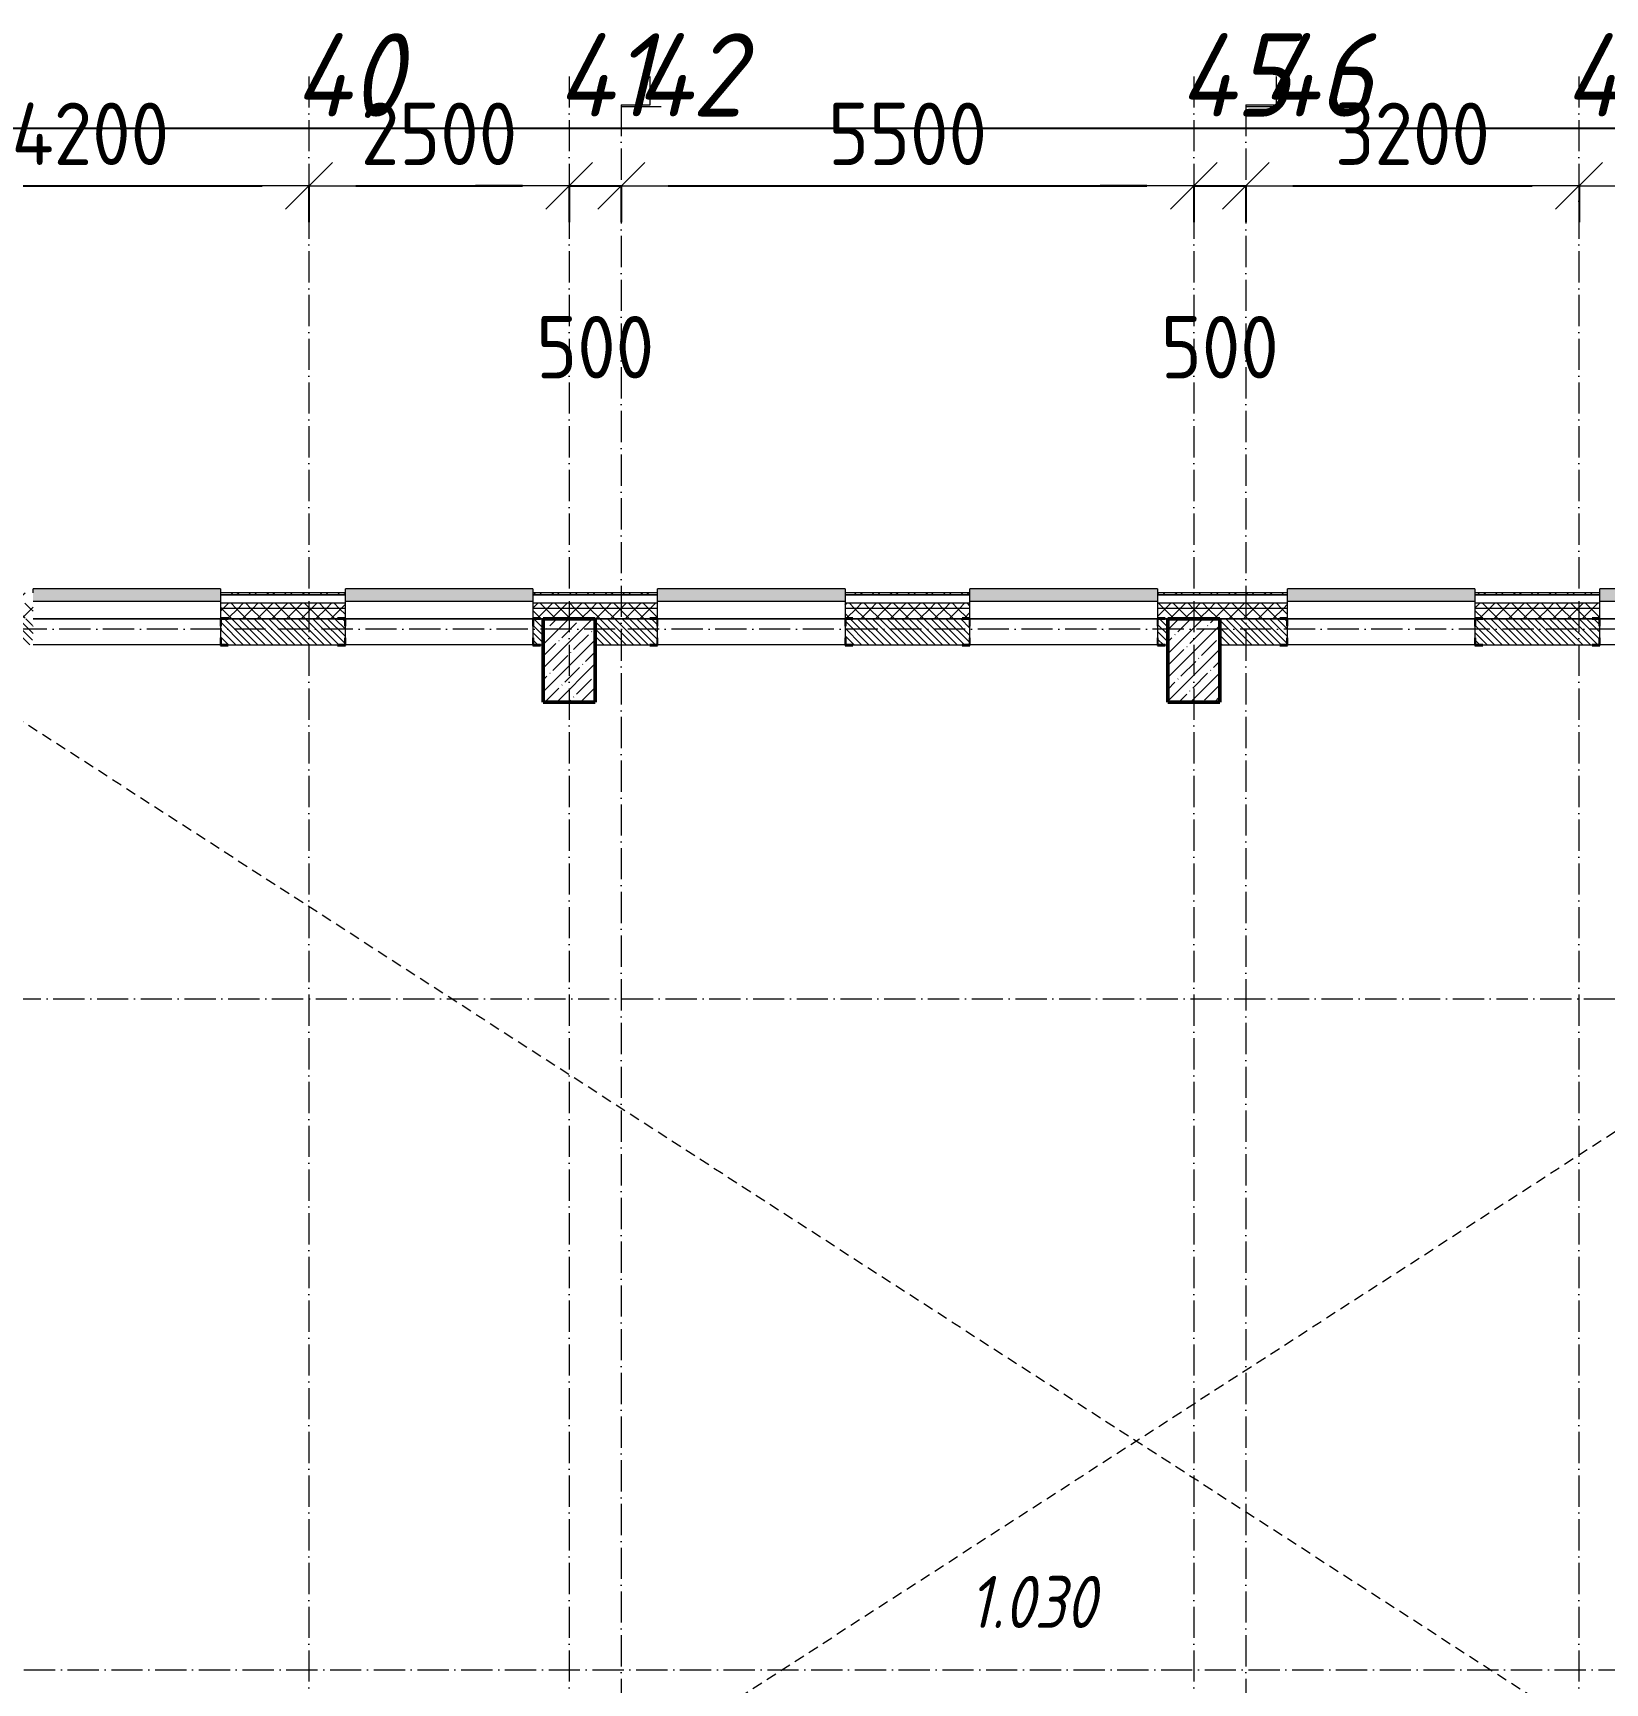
# Model space of a CAD drawing. Header units: millimetres. Extents: x 2294 to 908349, y -83289 to 219220.
# Drawn here: x 59413 to 74513, y 81481 to 97335 of the extents above; entities that cross this region are included whole.
import ezdxf

# ---------------------------------------------------------------- set-up
doc = ezdxf.new("R2010")
doc.units = ezdxf.units.MM
doc.linetypes.add('200_ШТРИХ_ш1п0_6_', pattern=[160, 100, -60])
doc.linetypes.add('50_200_ШТРИХ_1Т_ш5_п1_п1_', pattern=[700, 500, -100, 0, -100])
for name, color, linetype, lineweight in [('A-____-____-DIMS', 7, 'Continuous', 9), ('A-DETL-____-OTLN-3', 7, '200_ШТРИХ_ш1п0_6_', 9), ('A-GENM-____-MCUT', 7, 'Continuous', 25), ('A-GENM-____-OTLN-1', 7, 'Continuous', 25), ('A-GLAZ-____-OTLN', 7, 'Continuous', 9), ('A-WALL-____-MCUT', 7, 'Continuous', 13), ('A-WALL-____-MCUT-1', 7, 'Continuous', 9), ('A-WALL-____-OTLN', 7, 'Continuous', 9), ('A-WALL-____-PATT-1', 7, 'Continuous', 9), ('A-WALL-FNSH-MCUT-1', 7, 'Continuous', 9), ('S-COLS-____-MCUT', 7, 'Continuous', 50), ('S-COLS-____-OTLN', 7, 'Continuous', 9), ('S-GRID-____-IDEN', 7, 'Continuous', 9), ('S-GRID-____-OTLN', 7, 'Continuous', 9), ('S-GRID-____-OTLN-1', 7, '50_200_ШТРИХ_1Т_ш5_п1_п1_', 9), ('Марки помещений', 7, 'Continuous', 9)]:
    doc.layers.add(name, color=color, linetype=linetype, lineweight=lineweight)
doc.layers.add('A-GLAZ-____-OTLN-1', color=7, linetype='Continuous', lineweight=9, true_color=0xc0c0c0)
doc.styles.add('ISOCPEUR_I_2', font='isocpeui.ttf', dxfattribs={"width": 0.85, "height": 2.3})
doc.styles.add('ISOCPEUR_I_9', font='isocpeui.ttf', dxfattribs={"width": 0.9, "height": 250})
doc.styles.add('СПДС', font='isocpeur.ttf', dxfattribs={"width": 0.9})
doc.dimstyles.new('Размера А3', dxfattribs={"dimtxt": 800, "dimasz": 450, "dimexe": 350, "dimexo": 100, "dimgap": 200, "dimtad": 1, "dimdec": 0, "dimrnd": 10, "dimzin": 0, "dimdsep": 46, "dimtxsty": 'СПДС', "dimblk": 'ARROWHEAD_6', "dimcen": 1, "dimclrd": 5, "dimclre": 5, "dimclrt": 5, "dimazin": 0, "dimtfac": 1, "dimtdec": 0, "dimtmove": 2, "dimatfit": 3, "dimfxl": 1, "dimtolj": 1, "dimtzin": 0, "dimarcsym": 0})
pattern_1 = [(45, (7562.79, 6025.28), (-70.71068, 70.71068), []), (135, (7562.79, 6025.28), (-70.71068, -70.71068), [])]
pattern_2 = [(135, (7562.787, 6025.276), (-35.35534, -35.35534), [])]

# ---------------------------------------------------------------- blocks, each defined once
blk = doc.blocks.new('BSC_Колонна _Прямоугольная - 500х800-25984400-АР1_План отверстий 2 этажа в осях 1-64_Ю-ЯЯ')
at = {"layer": 'S-COLS-____-OTLN'}
h = blk.add_hatch(dxfattribs=at)
h.set_pattern_fill('FP_91', color=256, style=0, pattern_type=2)
h.set_pattern_definition([(225, (57000, 85281.04), (114.04925, -114.04925), []), (225, (56885.95, 85281.04), (114.04925, -114.04925), [201.613, -40.323, 3.353, -36.97])])
h.paths.add_polyline_path([(250, 400), (-250, 400), (-250, -400), (250, -400)], flags=0)
at = {"layer": 'S-COLS-____-MCUT'}
for p, q in [((250, 400), (-250, 400)), ((-250, 400), (-250, -400)), ((250, -400), (250, 400)), ((-250, -400), (250, -400))]:
    blk.add_line(p, q, dxfattribs=at)
blk = doc.blocks.new('BSC_Колонна _Прямоугольная - 500х800-V79-АР1_План отверстий 2 этажа в осях 1-64_Ю-ЯЯ')
at = {"layer": 'S-COLS-____-OTLN'}
h = blk.add_hatch(dxfattribs=at)
h.set_pattern_fill('FP_92', color=256, style=0, pattern_type=2)
h.set_pattern_definition([(225, (63000, 85281.04), (114.04925, -114.04925), []), (225, (62885.95, 85281.04), (114.04925, -114.04925), [201.613, -40.323, 3.353, -36.97])])
h.paths.add_polyline_path([(250, 400), (-250, 400), (-250, -400), (250, -400)], flags=0)
at = {"layer": 'S-COLS-____-MCUT'}
for p, q in [((250, 400), (-250, 400)), ((-250, 400), (-250, -400)), ((250, -400), (250, 400)), ((-250, -400), (250, -400))]:
    blk.add_line(p, q, dxfattribs=at)
blk = doc.blocks.new('Фахверк_СКБ_Уголок - 250_2700-27497298-АР1_План отверстий 2 этажа в осях 1-64_Ю-ЯЯ')
at = {"layer": 'A-GENM-____-MCUT'}
for p, q in [((200, 181), (125, 181)), ((125, 181), (125, 106)), ((131, 106), (131, 175)), ((131, 175), (200, 175)), ((200, 175), (200, 181)), ((125, 106), (131, 106)), ((131, -6), (125, -6)), ((125, -6), (125, -81)), ((125, -81), (200, -81)), ((131, -75), (131, -6)), ((200, -75), (131, -75)), ((200, -81), (200, -75))]:
    blk.add_line(p, q, dxfattribs=at)
blk = doc.blocks.new('Фахверк_СКБ_Уголок - 250_2700_1-27501432-АР1_План отверстий 2 этажа в осях 1-64_Ю-ЯЯ')
at = {"layer": 'A-GENM-____-MCUT'}
for p, q in [((200, 181), (125, 181)), ((125, 181), (125, 106)), ((131, 106), (131, 175)), ((131, 175), (200, 175)), ((200, 175), (200, 181)), ((125, 106), (131, 106)), ((131, -6), (125, -6)), ((125, -6), (125, -81)), ((125, -81), (200, -81)), ((131, -75), (131, -6)), ((200, -75), (131, -75)), ((200, -81), (200, -75))]:
    blk.add_line(p, q, dxfattribs=at)
blk = doc.blocks.new('Отлив_СКБ - Отлив витража_120_НВФ-31885689-АР1_План отверстий 2 этажа в осях 1-64_Ю-ЯЯ')
at = {"layer": 'A-GLAZ-____-OTLN-1'}
for points in [[(1800, 2), (1800, 120), (0, 120), (0, 2), (737, 2)], [(1800, 0), (1800, 2), (0, 2), (0, 0), (737, 0)]]:
    blk.add_hatch(color=256, dxfattribs=at).paths.add_polyline_path(points, flags=0)
at = {"layer": 'A-GLAZ-____-OTLN'}
for p, q in [((0, 83), (0, 120)), ((1800, 120), (0, 120)), ((0, 2), (1800, 2)), ((1800, 120), (1800, 83)), ((1800, 0), (0, 0))]:
    blk.add_line(p, q, dxfattribs=at)
blk = doc.blocks.new('2floor')
at = {"layer": 'A-WALL-____-PATT-1'}
h = blk.add_hatch(dxfattribs=at)
h.set_pattern_fill('FP_3', color=256, style=0, pattern_type=2)
h.set_pattern_definition([(45, (7562.79, 6025.28), (-85.53659, 85.53659), []), (45, (7619.81, 6025.28), (-85.53659, 85.53659), [])])
h.paths.add_polyline_path([(82278, 91936), (82278, 91956), (79263, 91956), (79263, 91936), (81783, 91936)], flags=0)
h.paths.add_polyline_path([(77463, 91936), (77463, 91956), (76263, 91956), (76263, 91936)], flags=0)
h.paths.add_polyline_path([(74463, 91936), (74463, 91956), (73263, 91956), (73263, 91936)], flags=0)
h.paths.add_polyline_path([(71463, 91936), (71463, 91956), (70213, 91956), (70213, 91936), (71178, 91936)], flags=0)
h.paths.add_polyline_path([(68413, 91936), (68413, 91956), (67213, 91956), (67213, 91936), (67643, 91936)], flags=0)
h.paths.add_polyline_path([(64991, 91936), (65413, 91936), (65413, 91956), (64213, 91956), (64213, 91936)], flags=0)
h.paths.add_polyline_path([(59413, 91936), (59413, 91956), (57748, 91956), (57748, 91936), (58805, 91936)], flags=0)
h.paths.add_polyline_path([(62413, 91936), (62413, 91956), (61213, 91956), (61213, 91936)], flags=0)
h = blk.add_hatch(dxfattribs=at)
h.set_pattern_fill('FP_1', color=256, style=0, pattern_type=2)
h.set_pattern_definition(pattern_1)
h.paths.add_polyline_path([(108913, 91806), (108963, 91806), (108963, 91856), (102063, 91856), (102063, 91806), (106528, 91806)], flags=0)
h.paths.add_polyline_path([(96806, 91806), (97513, 91806), (97513, 91856), (96313, 91856), (96313, 91806)], flags=0)
h.paths.add_polyline_path([(99313, 91806), (101063, 91806), (101063, 91856), (99313, 91856)], flags=0)
h.paths.add_polyline_path([(94513, 91806), (94513, 91856), (93388, 91856), (93388, 91806), (94155, 91806)], flags=0)
h.paths.add_polyline_path([(91588, 91806), (91588, 91856), (90463, 91856), (90463, 91806), (91504, 91806)], flags=0)
h.paths.add_polyline_path([(84613, 91806), (85813, 91806), (85813, 91856), (84613, 91856)], flags=0)
h.paths.add_polyline_path([(82813, 91806), (82813, 91856), (79263, 91856), (79263, 91806), (81783, 91806)], flags=0)
h.paths.add_polyline_path([(77463, 91806), (77463, 91856), (76263, 91856), (76263, 91806)], flags=0)
h.paths.add_polyline_path([(74463, 91806), (74463, 91856), (73263, 91856), (73263, 91806)], flags=0)
h.paths.add_polyline_path([(71463, 91806), (71463, 91856), (70213, 91856), (70213, 91806), (71178, 91806)], flags=0)
h.paths.add_polyline_path([(67643, 91806), (68413, 91806), (68413, 91856), (67213, 91856), (67213, 91806)], flags=0)
h.paths.add_polyline_path([(65413, 91806), (65413, 91856), (64213, 91856), (64213, 91806), (64991, 91806)], flags=0)
h.paths.add_polyline_path([(62413, 91806), (62413, 91856), (61213, 91856), (61213, 91806)], flags=0)
h.paths.add_polyline_path([(58805, 91806), (59413, 91806), (59413, 91856), (57763, 91856), (57763, 91806), (57921, 91806)], flags=0)
h = blk.add_hatch(dxfattribs=at)
h.set_pattern_fill('FP_1', color=256, style=0, pattern_type=2)
h.set_pattern_definition(pattern_1)
h.paths.add_polyline_path([(108813, 91706), (108913, 91706), (108913, 91806), (102063, 91806), (102063, 91706), (106528, 91706)], flags=0)
h.paths.add_polyline_path([(100563, 91706), (101063, 91706), (101063, 91806), (99313, 91806), (99313, 91712), (99388, 91712), (99388, 91706), (99458, 91706)], flags=0)
h.paths.add_polyline_path([(96806, 91706), (97438, 91706), (97438, 91712), (97513, 91712), (97513, 91806), (96313, 91806), (96313, 91706)], flags=0)
h.paths.add_polyline_path([(94155, 91706), (94438, 91706), (94438, 91712), (94513, 91712), (94513, 91806), (93388, 91806), (93388, 91712), (93463, 91712), (93463, 91706)], flags=0)
h.paths.add_polyline_path([(91504, 91706), (91513, 91706), (91513, 91712), (91588, 91712), (91588, 91806), (90463, 91806), (90463, 91706), (90963, 91706)], flags=0)
h.paths.add_polyline_path([(85063, 91706), (85738, 91706), (85738, 91712), (85813, 91712), (85813, 91806), (84613, 91806), (84613, 91712), (84688, 91712), (84688, 91706)], flags=0)
h.paths.add_polyline_path([(82813, 91706), (82813, 91806), (79263, 91806), (79263, 91712), (79338, 91712), (79338, 91706), (82313, 91706)], flags=0)
h.paths.add_polyline_path([(76263, 91706), (77388, 91706), (77388, 91712), (77463, 91712), (77463, 91806), (76263, 91806)], flags=0)
h.paths.add_polyline_path([(73338, 91706), (74388, 91706), (74388, 91712), (74463, 91712), (74463, 91806), (73263, 91806), (73263, 91712), (73338, 91712)], flags=0)
h.paths.add_polyline_path([(71388, 91706), (71388, 91712), (71463, 91712), (71463, 91806), (70213, 91806), (70213, 91712), (70288, 91712), (70288, 91706), (71178, 91706)], flags=0)
h.paths.add_polyline_path([(68338, 91706), (68338, 91712), (68413, 91712), (68413, 91806), (67213, 91806), (67213, 91712), (67288, 91712), (67288, 91706), (67643, 91706)], flags=0)
h.paths.add_polyline_path([(65338, 91706), (65338, 91712), (65413, 91712), (65413, 91806), (64213, 91806), (64213, 91712), (64288, 91712), (64288, 91706), (64991, 91706)], flags=0)
h.paths.add_polyline_path([(61288, 91706), (62338, 91706), (62338, 91712), (62413, 91712), (62413, 91806), (61213, 91806), (61213, 91712), (61288, 91712)], flags=0)
h.paths.add_polyline_path([(59338, 91706), (59338, 91712), (59413, 91712), (59413, 91806), (57763, 91806), (57763, 91706), (58805, 91706)], flags=0)
h = blk.add_hatch(dxfattribs=at)
h.set_pattern_fill('FP_6', color=256, style=0, pattern_type=2)
h.set_pattern_definition(pattern_2)
h.paths.add_polyline_path([(61219, 91456), (62407, 91456), (62407, 91525), (62413, 91525), (62413, 91637), (62407, 91637), (62407, 91706), (61219, 91706), (61219, 91637), (61213, 91637), (61213, 91525), (61219, 91525), (61219, 91458)], flags=0)
h.paths.add_polyline_path([(64313, 91456), (64313, 91706), (64219, 91706), (64219, 91637), (64213, 91637), (64213, 91525), (64219, 91525), (64219, 91456), (64288, 91456)], flags=0)
h.paths.add_polyline_path([(59338, 91456), (59407, 91456), (59407, 91525), (59413, 91525), (59413, 91637), (59407, 91637), (59407, 91706), (58563, 91706), (58563, 91456), (58805, 91456)], flags=0)
h = blk.add_hatch(dxfattribs=at)
h.set_pattern_fill('FP_6', color=256, style=0, pattern_type=2)
h.set_pattern_definition(pattern_2)
h.paths.add_polyline_path([(67643, 91456), (68407, 91456), (68407, 91525), (68413, 91525), (68413, 91637), (68407, 91637), (68407, 91706), (67219, 91706), (67219, 91637), (67213, 91637), (67213, 91525), (67219, 91525), (67219, 91456), (67288, 91456)], flags=0)
h.paths.add_polyline_path([(70219, 91456), (70313, 91456), (70313, 91706), (70219, 91706), (70219, 91637), (70213, 91637), (70213, 91525), (70219, 91525)], flags=0)
h.paths.add_polyline_path([(65407, 91456), (65407, 91525), (65413, 91525), (65413, 91637), (65407, 91637), (65407, 91706), (64813, 91706), (64813, 91456), (65338, 91456)], flags=0)
h = blk.add_hatch(dxfattribs=at)
h.set_pattern_fill('FP_6', color=256, style=0, pattern_type=2)
h.set_pattern_definition(pattern_2)
h.paths.add_polyline_path([(74388, 91456), (74457, 91456), (74457, 91525), (74463, 91525), (74463, 91637), (74457, 91637), (74457, 91706), (73269, 91706), (73269, 91637), (73263, 91637), (73263, 91525), (73269, 91525), (73269, 91456), (73338, 91456)], flags=0)
h.paths.add_polyline_path([(71178, 91456), (71457, 91456), (71457, 91525), (71463, 91525), (71463, 91637), (71457, 91637), (71457, 91706), (70813, 91706), (70813, 91456)], flags=0)
at = {"layer": 'A-DETL-____-OTLN-3'}
for p, q in [((58563, 91206), (81463, 76406)), ((81463, 91206), (58563, 76406))]:
    blk.add_line(p, q, dxfattribs=at)
at = {"layer": 'A-WALL-____-MCUT'}
for p, q in [((61213, 91936), (61213, 91712)), ((62413, 91936), (61213, 91936)), ((61213, 91936), (62413, 91936)), ((62413, 91712), (62413, 91936)), ((64213, 91936), (64213, 91712)), ((65413, 91936), (64213, 91936)), ((64213, 91936), (65413, 91936)), ((65413, 91712), (65413, 91936)), ((67213, 91936), (67213, 91712)), ((68413, 91936), (67213, 91936)), ((67213, 91936), (68413, 91936)), ((68413, 91712), (68413, 91936)), ((70213, 91936), (70213, 91712)), ((71463, 91936), (70213, 91936)), ((70213, 91936), (71463, 91936)), ((71463, 91712), (71463, 91936)), ((73263, 91936), (73263, 91712)), ((74463, 91936), (73263, 91936)), ((73263, 91936), (74463, 91936)), ((74463, 91712), (74463, 91936)), ((61213, 91637), (61213, 91525)), ((62413, 91525), (62413, 91637)), ((64213, 91637), (64213, 91525)), ((64813, 91706), (65338, 91706)), ((65338, 91706), (64813, 91706)), ((65413, 91525), (65413, 91637)), ((67213, 91637), (67213, 91525)), ((67288, 91706), (68338, 91706)), ((68338, 91706), (67288, 91706)), ((68413, 91525), (68413, 91637)), ((70213, 91637), (70213, 91525)), ((70288, 91706), (70313, 91706)), ((70313, 91706), (70288, 91706)), ((70813, 91706), (71388, 91706)), ((71388, 91706), (70813, 91706)), ((71463, 91525), (71463, 91637)), ((73263, 91637), (73263, 91525)), ((73338, 91706), (74388, 91706)), ((74388, 91706), (73338, 91706)), ((74463, 91525), (74463, 91637)), ((61288, 91456), (62338, 91456)), ((64288, 91456), (64313, 91456)), ((64813, 91456), (65338, 91456)), ((67288, 91456), (68338, 91456)), ((70288, 91456), (70313, 91456)), ((70813, 91456), (71388, 91456)), ((73338, 91456), (74388, 91456))]:
    blk.add_line(p, q, dxfattribs=at)
at = {"layer": 'A-WALL-____-MCUT-1'}
for p, q in [((62413, 91856), (61213, 91856)), ((62413, 91806), (61213, 91806)), ((65413, 91856), (64213, 91856)), ((65413, 91806), (64213, 91806)), ((68413, 91856), (67213, 91856)), ((68413, 91806), (67213, 91806)), ((71463, 91856), (70213, 91856)), ((71463, 91806), (70213, 91806)), ((74463, 91856), (73263, 91856)), ((74463, 91806), (73263, 91806)), ((61288, 91706), (62338, 91706)), ((62338, 91706), (61288, 91706)), ((64288, 91706), (64313, 91706)), ((64313, 91706), (64288, 91706))]:
    blk.add_line(p, q, dxfattribs=at)
at = {"layer": 'A-WALL-____-OTLN'}
for p, q in [((61213, 91706), (59413, 91706)), ((59413, 91706), (61213, 91706)), ((64213, 91706), (62413, 91706)), ((62413, 91706), (64213, 91706)), ((67213, 91706), (65413, 91706)), ((65413, 91706), (67213, 91706)), ((70213, 91706), (68413, 91706)), ((68413, 91706), (70213, 91706)), ((73263, 91706), (71463, 91706)), ((71463, 91706), (73263, 91706)), ((76263, 91706), (74463, 91706)), ((74463, 91706), (76263, 91706)), ((61213, 91456), (59413, 91456)), ((64213, 91456), (62413, 91456)), ((67213, 91456), (65413, 91456)), ((70213, 91456), (68413, 91456)), ((73263, 91456), (71463, 91456)), ((76263, 91456), (74463, 91456))]:
    blk.add_line(p, q, dxfattribs=at)
at = {"layer": 'A-WALL-FNSH-MCUT-1'}
for p, q in [((62413, 91956), (61213, 91956)), ((61213, 91956), (61213, 91936)), ((62413, 91936), (62413, 91956)), ((65413, 91956), (64213, 91956)), ((64213, 91956), (64213, 91936)), ((65413, 91936), (65413, 91956)), ((68413, 91956), (67213, 91956)), ((67213, 91956), (67213, 91936)), ((68413, 91936), (68413, 91956)), ((71463, 91956), (70213, 91956)), ((70213, 91956), (70213, 91936)), ((71463, 91936), (71463, 91956)), ((74463, 91956), (73263, 91956)), ((73263, 91956), (73263, 91936)), ((74463, 91936), (74463, 91956))]:
    blk.add_line(p, q, dxfattribs=at)
at = {"layer": 'A-GENM-____-OTLN-1'}
for name, p in [('Фахверк_СКБ_Уголок - 250_2700-27497298-АР1_План отверстий 2 этажа в осях 1-64_Ю-ЯЯ', (61088, 91531)), ('Фахверк_СКБ_Уголок - 250_2700_1-27501432-АР1_План отверстий 2 этажа в осях 1-64_Ю-ЯЯ', (64088, 91531)), ('Фахверк_СКБ_Уголок - 250_2700-27497298-АР1_План отверстий 2 этажа в осях 1-64_Ю-ЯЯ', (67088, 91531)), ('Фахверк_СКБ_Уголок - 250_2700_1-27501432-АР1_План отверстий 2 этажа в осях 1-64_Ю-ЯЯ', (70088, 91531)), ('Фахверк_СКБ_Уголок - 250_2700-27497298-АР1_План отверстий 2 этажа в осях 1-64_Ю-ЯЯ', (73138, 91531))]:
    blk.add_blockref(name, p, dxfattribs=at)
at = {"layer": 'A-GENM-____-OTLN-1', "rotation": 180}
for p in [(62538, 91631), (65538, 91631), (68538, 91631), (71588, 91631), (74588, 91631)]:
    blk.add_blockref('Фахверк_СКБ_Уголок - 250_2700-27497298-АР1_План отверстий 2 этажа в осях 1-64_Ю-ЯЯ', p, dxfattribs=at)
at = {"layer": 'A-GLAZ-____-OTLN'}
for p in [(59413, 91873), (62413, 91873), (65413, 91873), (68413, 91873), (71463, 91873), (74463, 91873)]:
    blk.add_blockref('Отлив_СКБ - Отлив витража_120_НВФ-31885689-АР1_План отверстий 2 этажа в осях 1-64_Ю-ЯЯ', p, dxfattribs=at)
at = {"layer": 'S-COLS-____-OTLN', "rotation": 180}
for name, p in [('BSC_Колонна _Прямоугольная - 500х800-25984400-АР1_План отверстий 2 этажа в осях 1-64_Ю-ЯЯ', (64563, 91306)), ('BSC_Колонна _Прямоугольная - 500х800-V79-АР1_План отверстий 2 этажа в осях 1-64_Ю-ЯЯ', (70563, 91306))]:
    blk.add_blockref(name, p, dxfattribs=at)
at = {"layer": 'Марки помещений', "insert": (68402, 82510), "char_height": 500, "width": 737.55, "attachment_point": 1, "style": 'ISOCPEUR_I_2'}
blk.add_mtext('1.030', dxfattribs=at)
blk = doc.blocks.new('ARROWHEAD_6')
at = {"color": 0, "linetype": 'Continuous'}
for p, q in [((-0.5, -0.5), (0.5, 0.5)), ((0, 0), (-1, 0))]:
    blk.add_line(p, q, dxfattribs=at)
blk = doc.blocks.new('*D2663')
at = {"layer": 'A-____-____-DIMS', "color": 0, "lineweight": -2, "transparency": 16777216}
for p, q in [((215884, 95872), (215884, 95516)), ((216334, 95866), (219634, 95866)), ((220084, 95872), (220084, 95516))]:
    blk.add_line(p, q, dxfattribs=at)
at = {"layer": 'Defpoints', "color": 0, "transparency": 16777216}
for p in [(215884, 95972), (220084, 95972), (220084, 95866)]:
    blk.add_point(p, dxfattribs=at)
at = {"layer": 'A-____-____-DIMS', "color": 0, "lineweight": -2, "transparency": 16777216, "xscale": 450, "yscale": 450, "zscale": 450, "rotation": 180}
blk.add_blockref('ARROWHEAD_6', (215884, 95866), dxfattribs=at)
at = {"layer": 'A-____-____-DIMS', "color": 0, "lineweight": -2, "transparency": 16777216, "xscale": 450, "yscale": 450, "zscale": 450}
blk.add_blockref('ARROWHEAD_6', (220084, 95866), dxfattribs=at)
at = {"layer": 'A-____-____-DIMS', "color": 0, "transparency": 16777216, "insert": (217984, 96366), "char_height": 600, "attachment_point": 5, "style": 'СПДС'}
blk.add_mtext('\\A1;4200', dxfattribs=at)
blk = doc.blocks.new('*D2664')
at = {"layer": 'A-____-____-DIMS', "color": 0, "lineweight": -2, "transparency": 16777216}
for p, q in [((220084, 95872), (220084, 95516)), ((220534, 95866), (222134, 95866)), ((222584, 95872), (222584, 95516))]:
    blk.add_line(p, q, dxfattribs=at)
at = {"layer": 'Defpoints', "color": 0, "transparency": 16777216}
for p in [(220084, 95972), (222584, 95972), (222584, 95866)]:
    blk.add_point(p, dxfattribs=at)
at = {"layer": 'A-____-____-DIMS', "color": 0, "lineweight": -2, "transparency": 16777216, "xscale": 450, "yscale": 450, "zscale": 450, "rotation": 180}
blk.add_blockref('ARROWHEAD_6', (220084, 95866), dxfattribs=at)
at = {"layer": 'A-____-____-DIMS', "color": 0, "lineweight": -2, "transparency": 16777216, "xscale": 450, "yscale": 450, "zscale": 450}
blk.add_blockref('ARROWHEAD_6', (222584, 95866), dxfattribs=at)
at = {"layer": 'A-____-____-DIMS', "color": 0, "transparency": 16777216, "insert": (221334, 96366), "char_height": 600, "attachment_point": 5, "style": 'СПДС'}
blk.add_mtext('\\A1;2500', dxfattribs=at)
blk = doc.blocks.new('*D2665')
at = {"layer": 'A-____-____-DIMS', "color": 0, "lineweight": -2, "transparency": 16777216}
for p, q in [((222134, 95866), (221684, 95866)), ((222584, 95872), (222584, 95516)), ((222584, 95866), (223084, 95866)), ((223084, 95872), (223084, 95516)), ((223534, 95866), (223984, 95866))]:
    blk.add_line(p, q, dxfattribs=at)
at = {"layer": 'Defpoints', "color": 0, "transparency": 16777216}
for p in [(222584, 95972), (223084, 95972), (223084, 95866)]:
    blk.add_point(p, dxfattribs=at)
at = {"layer": 'A-____-____-DIMS', "color": 0, "lineweight": -2, "transparency": 16777216, "xscale": 450, "yscale": 450, "zscale": 450}
blk.add_blockref('ARROWHEAD_6', (222584, 95866), dxfattribs=at)
at = {"layer": 'A-____-____-DIMS', "color": 0, "lineweight": -2, "transparency": 16777216, "xscale": 450, "yscale": 450, "zscale": 450, "rotation": 180}
blk.add_blockref('ARROWHEAD_6', (223084, 95866), dxfattribs=at)
at = {"layer": 'A-____-____-DIMS', "color": 0, "transparency": 16777216, "insert": (222834, 94316), "char_height": 600, "attachment_point": 5, "style": 'СПДС'}
blk.add_mtext('\\A1;500', dxfattribs=at)
blk = doc.blocks.new('*D2666')
at = {"layer": 'A-____-____-DIMS', "color": 0, "lineweight": -2, "transparency": 16777216}
for p, q in [((223084, 95872), (223084, 95516)), ((223534, 95866), (228134, 95866)), ((228584, 95872), (228584, 95516))]:
    blk.add_line(p, q, dxfattribs=at)
at = {"layer": 'Defpoints', "color": 0, "transparency": 16777216}
for p in [(223084, 95972), (228584, 95972), (228584, 95866)]:
    blk.add_point(p, dxfattribs=at)
at = {"layer": 'A-____-____-DIMS', "color": 0, "lineweight": -2, "transparency": 16777216, "xscale": 450, "yscale": 450, "zscale": 450, "rotation": 180}
blk.add_blockref('ARROWHEAD_6', (223084, 95866), dxfattribs=at)
at = {"layer": 'A-____-____-DIMS', "color": 0, "lineweight": -2, "transparency": 16777216, "xscale": 450, "yscale": 450, "zscale": 450}
blk.add_blockref('ARROWHEAD_6', (228584, 95866), dxfattribs=at)
at = {"layer": 'A-____-____-DIMS', "color": 0, "transparency": 16777216, "insert": (225834, 96366), "char_height": 600, "attachment_point": 5, "style": 'СПДС'}
blk.add_mtext('\\A1;5500', dxfattribs=at)
blk = doc.blocks.new('*D2667')
at = {"layer": 'A-____-____-DIMS', "color": 0, "lineweight": -2, "transparency": 16777216}
for p, q in [((228134, 95866), (227684, 95866)), ((228584, 95872), (228584, 95516)), ((228584, 95866), (229084, 95866)), ((229084, 95872), (229084, 95516)), ((229534, 95866), (229984, 95866))]:
    blk.add_line(p, q, dxfattribs=at)
at = {"layer": 'Defpoints', "color": 0, "transparency": 16777216}
for p in [(228584, 95972), (229084, 95972), (229084, 95866)]:
    blk.add_point(p, dxfattribs=at)
at = {"layer": 'A-____-____-DIMS', "color": 0, "lineweight": -2, "transparency": 16777216, "xscale": 450, "yscale": 450, "zscale": 450}
blk.add_blockref('ARROWHEAD_6', (228584, 95866), dxfattribs=at)
at = {"layer": 'A-____-____-DIMS', "color": 0, "lineweight": -2, "transparency": 16777216, "xscale": 450, "yscale": 450, "zscale": 450, "rotation": 180}
blk.add_blockref('ARROWHEAD_6', (229084, 95866), dxfattribs=at)
at = {"layer": 'A-____-____-DIMS', "color": 0, "transparency": 16777216, "insert": (228834, 94316), "char_height": 600, "attachment_point": 5, "style": 'СПДС'}
blk.add_mtext('\\A1;500', dxfattribs=at)
blk = doc.blocks.new('*D2668')
at = {"layer": 'A-____-____-DIMS', "color": 0, "lineweight": -2, "transparency": 16777216}
for p, q in [((229084, 95872), (229084, 95516)), ((229534, 95866), (231834, 95866)), ((232284, 95872), (232284, 95516))]:
    blk.add_line(p, q, dxfattribs=at)
at = {"layer": 'Defpoints', "color": 0, "transparency": 16777216}
for p in [(229084, 95972), (232284, 95972), (232284, 95866)]:
    blk.add_point(p, dxfattribs=at)
at = {"layer": 'A-____-____-DIMS', "color": 0, "lineweight": -2, "transparency": 16777216, "xscale": 450, "yscale": 450, "zscale": 450, "rotation": 180}
blk.add_blockref('ARROWHEAD_6', (229084, 95866), dxfattribs=at)
at = {"layer": 'A-____-____-DIMS', "color": 0, "lineweight": -2, "transparency": 16777216, "xscale": 450, "yscale": 450, "zscale": 450}
blk.add_blockref('ARROWHEAD_6', (232284, 95866), dxfattribs=at)
at = {"layer": 'A-____-____-DIMS', "color": 0, "transparency": 16777216, "insert": (230684, 96366), "char_height": 600, "attachment_point": 5, "style": 'СПДС'}
blk.add_mtext('\\A1;3200', dxfattribs=at)
blk = doc.blocks.new('*D2669')
at = {"layer": 'A-____-____-DIMS', "color": 0, "lineweight": -2, "transparency": 16777216}
for p, q in [((232284, 95872), (232284, 95516)), ((232734, 95866), (234084, 95866)), ((234534, 95872), (234534, 95516))]:
    blk.add_line(p, q, dxfattribs=at)
at = {"layer": 'Defpoints', "color": 0, "transparency": 16777216}
for p in [(232284, 95972), (234534, 95972), (234534, 95866)]:
    blk.add_point(p, dxfattribs=at)
at = {"layer": 'A-____-____-DIMS', "color": 0, "lineweight": -2, "transparency": 16777216, "xscale": 450, "yscale": 450, "zscale": 450, "rotation": 180}
blk.add_blockref('ARROWHEAD_6', (232284, 95866), dxfattribs=at)
at = {"layer": 'A-____-____-DIMS', "color": 0, "lineweight": -2, "transparency": 16777216, "xscale": 450, "yscale": 450, "zscale": 450}
blk.add_blockref('ARROWHEAD_6', (234534, 95866), dxfattribs=at)
at = {"layer": 'A-____-____-DIMS', "color": 0, "transparency": 16777216, "insert": (233409, 96366), "char_height": 600, "attachment_point": 5, "style": 'СПДС'}
blk.add_mtext('\\A1;2250', dxfattribs=at)
blk = doc.blocks.new('*D2679')
at = {"layer": 'A-____-____-DIMS', "color": 0, "lineweight": -2, "transparency": 16777216}
for p, q in [((163234, 96424), (163234, 96068)), ((163684, 96418), (213680, 96418)), ((266284, 96418), (216132, 96418)), ((266734, 96424), (266734, 96068))]:
    blk.add_line(p, q, dxfattribs=at)
at = {"layer": 'Defpoints', "color": 0, "transparency": 16777216}
for p in [(163234, 96524), (266734, 96524), (266734, 96418)]:
    blk.add_point(p, dxfattribs=at)
at = {"layer": 'A-____-____-DIMS', "color": 0, "lineweight": -2, "transparency": 16777216, "xscale": 450, "yscale": 450, "zscale": 450, "rotation": 180}
blk.add_blockref('ARROWHEAD_6', (163234, 96418), dxfattribs=at)
at = {"layer": 'A-____-____-DIMS', "color": 0, "lineweight": -2, "transparency": 16777216, "xscale": 450, "yscale": 450, "zscale": 450}
blk.add_blockref('ARROWHEAD_6', (266734, 96418), dxfattribs=at)
at = {"layer": 'A-____-____-DIMS', "color": 0, "transparency": 16777216, "insert": (213880, 96978), "char_height": 600, "attachment_point": 1, "line_spacing_factor": 1.149209, "style": 'СПДС'}
blk.add_mtext('\\A1;103500', dxfattribs=at)
blk = doc.blocks.new('3osi')
at = {"layer": 'S-GRID-____-OTLN'}
for p, q in [((223083.5, 96629.9), (223466.6, 96629.9)), ((229083.5, 96629.9), (229392.9, 96629.9))]:
    blk.add_line(p, q, dxfattribs=at)
at = {"layer": 'S-GRID-____-OTLN-1', "color": 251, "ltscale": 0.6, "true_color": 0x636466}
for p, q in [((220083.5, 96918.1), (220083.5, 58916.9)), ((222583.5, 96918.1), (222583.5, 58916.9)), ((223362.2, 96644.8), (223362.2, 96918.1)), ((228583.5, 96918.1), (228583.5, 58916.9)), ((229378, 96644.8), (229378, 96918.1)), ((232283.5, 96918.1), (232283.5, 58916.9)), ((223083.5, 96644.8), (223083.5, 59064.8)), ((223083.5, 96644.8), (223362.2, 96644.8)), ((229083.5, 96644.8), (229083.5, 59059.8)), ((229083.5, 96644.8), (229378, 96644.8)), ((269657.9, 91606.3), (160914.7, 91606.3)), ((160914.7, 88056.3), (269657.9, 88056.3)), ((214825.5, 81606.3), (269657.9, 81606.3))]:
    blk.add_line(p, q, dxfattribs=at)
at = {"layer": 'S-GRID-____-IDEN', "char_height": 800, "attachment_point": 1, "style": 'ISOCPEUR_I_9'}
for s, insert, width in [('40', (219940.1, 97332.1), 425.696), ('41', (222464, 97332.1), 367.975), ('42', (223218.8, 97332.1), 425.696), ('45', (228440.1, 97332.1), 425.696), ('46', (229234.6, 97332.1), 425.696), ('47', (232140.1, 97332.1), 425.696)]:
    blk.add_mtext(s, dxfattribs=dict(at, insert=insert, width=width))
at = {"layer": 'A-____-____-DIMS'}
dim = blk.add_linear_dim(base=(266733.5, 96417.9), p1=(163233.5, 96524), p2=(266733.5, 96524), dimstyle='Размера А3', override={"dimtxt": 600, "dimclrd": 0, "dimclre": 0, "dimclrt": 0}, dxfattribs=at)
dim.commit()
dim.dimension.update_dxf_attribs({"geometry": '*D2679', "text_midpoint": (214906.4, 96577.9), "dimtype": 160})
for base, p1, p2, picture, middle in [((220083.5, 95865.7), (215883.5, 95971.8), (220083.5, 95971.8), '*D2663', (217983.5, 96365.7)), ((222583.5, 95865.7), (220083.5, 95971.8), (222583.5, 95971.8), '*D2664', (221333.5, 96365.7)), ((228583.5, 95865.7), (223083.5, 95971.8), (228583.5, 95971.8), '*D2666', (225833.5, 96365.7)), ((232283.5, 95865.7), (229083.5, 95971.8), (232283.5, 95971.8), '*D2668', (230683.5, 96365.7)), ((234533.5, 95865.7), (232283.5, 95971.8), (234533.5, 95971.8), '*D2669', (233408.5, 96365.7)), ((223083.5, 95865.7), (222583.5, 95971.8), (223083.5, 95971.8), '*D2665', (222833.5, 94315.7)), ((229083.5, 95865.7), (228583.5, 95971.8), (229083.5, 95971.8), '*D2667', (228833.5, 94315.7))]:
    dim = blk.add_linear_dim(base=base, p1=p1, p2=p2, dimstyle='Размера А3', override={"dimtxt": 600, "dimclrd": 0, "dimclre": 0, "dimclrt": 0}, dxfattribs=at)
    dim.commit()
    dim.dimension.update_dxf_attribs({"geometry": picture, "text_midpoint": middle})

msp = doc.modelspace()

# ---------------------------------------------------------------- block references
for name, p in [('3osi', (-158020.7, 0)), ('2floor', (0, 0))]:
    msp.add_blockref(name, p)

doc.saveas('drawing.dxf')
